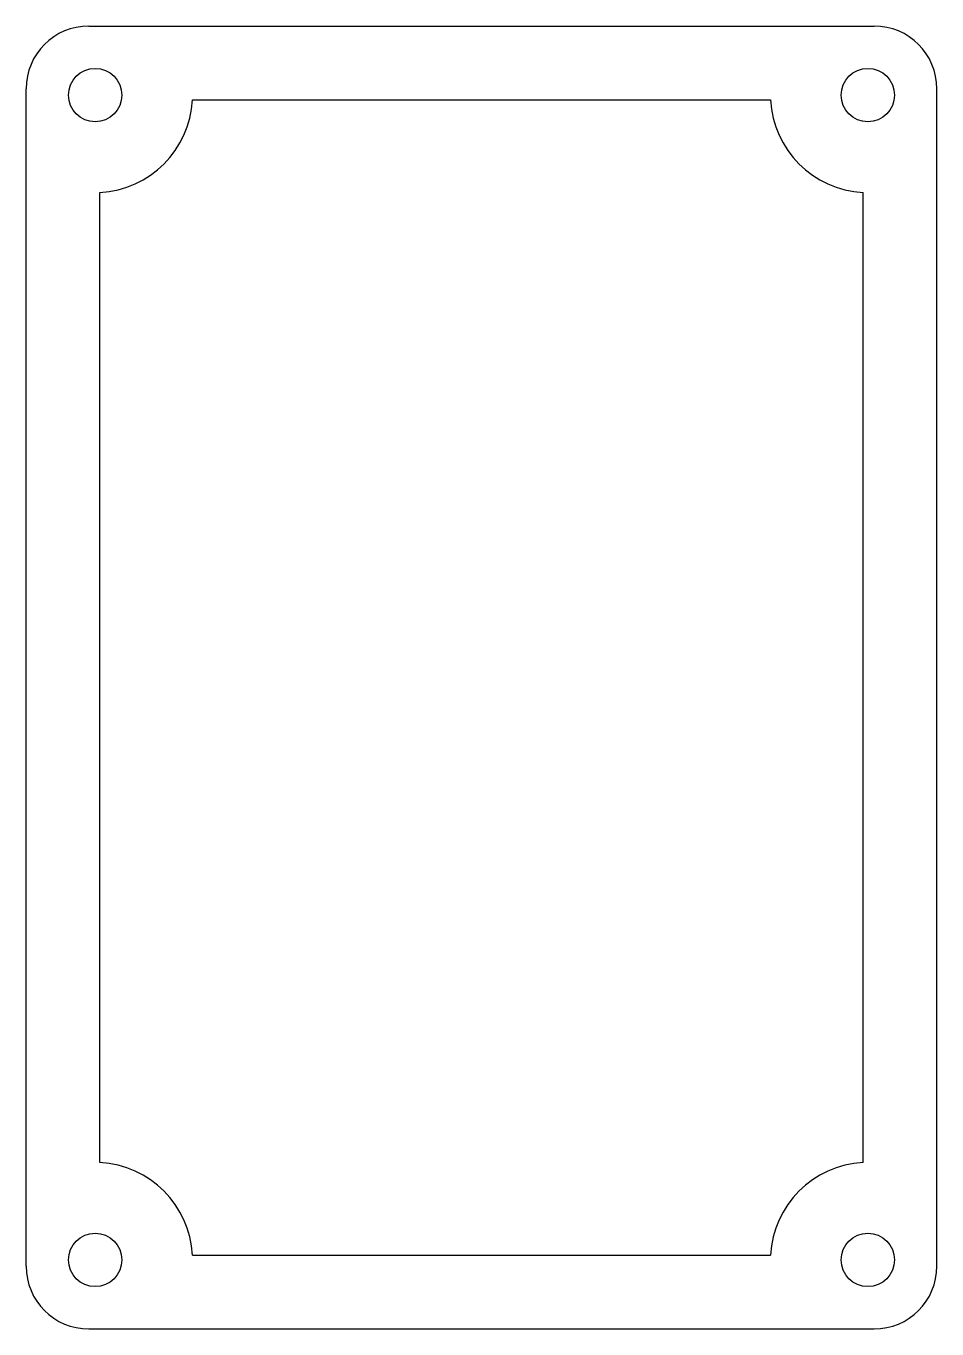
# Model space of a CAD drawing. Header units: millimetres. Extents: x 0 to 58, y 0 to 83.
import ezdxf

# ---------------------------------------------------------------- set-up
doc = ezdxf.new("R2010")
doc.units = ezdxf.units.MM
doc.header["$MEASUREMENT"] = 0
doc.layers.get('0').update_dxf_attribs({"linetype": 'CONTINUOUS'})

msp = doc.modelspace()

# ---------------------------------------------------------------- linework, layer by layer
at = {"color": 0}
for p, q in [((4, 83), (54, 83)), ((0, 4), (0, 79)), ((58, 4), (58, 79)), ((10.593, 78.3), (47.407, 78.3)), ((4.7, 10.593), (4.7, 72.407)), ((53.3, 10.593), (53.3, 72.407)), ((10.593, 4.7), (47.407, 4.7)), ((4, 0), (54, 0))]:
    msp.add_line(p, q, dxfattribs=at)
for centre in [(4.4, 78.6), (53.6, 78.6), (4.4, 4.4), (53.6, 4.4)]:
    msp.add_circle(centre, 1.7, dxfattribs=at)
for centre, radius, start, end in [((4, 79), 4, 90, 180), ((54, 79), 4, 0, 90), ((4.4, 78.6), 6.2, 272.77346, 357.22654), ((53.6, 78.6), 6.2, 182.77346, 267.22654), ((4.4, 4.4), 6.2, 2.77346, 87.22654), ((53.6, 4.4), 6.2, 92.77346, 177.22654), ((4, 4), 4, 180, 270), ((54, 4), 4, 270, 0)]:
    msp.add_arc(centre, radius, start, end, dxfattribs=at)

doc.saveas('drawing.dxf')
